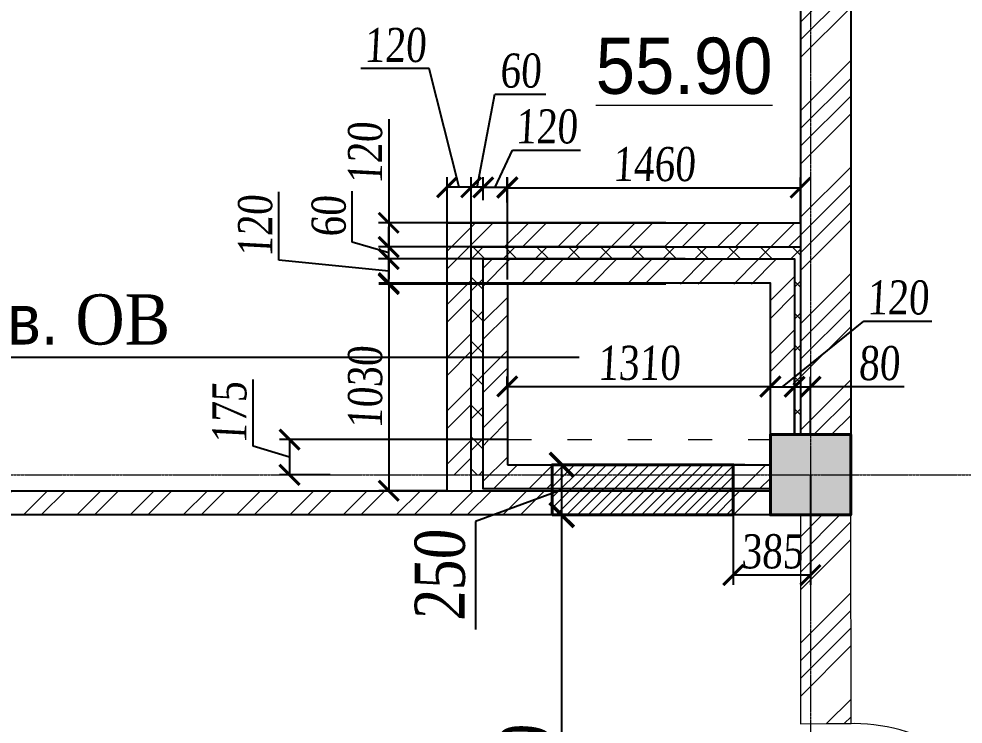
# Model space of a CAD drawing. Header units: inches. Extents: x -407541 to 6688123, y -998590 to 1205599.
# Drawn here: x 169461 to 174163, y 229695 to 233208 of the extents above; entities that cross this region are included whole.
import ezdxf

# ---------------------------------------------------------------- set-up
doc = ezdxf.new("R2010")
doc.units = ezdxf.units.IN
doc.header["$MEASUREMENT"] = 0
doc.linetypes.add('ACAD_ISO03W100', pattern=[30, 12, -18])
doc.linetypes.add('ACAD_ISO04W100', pattern=[30, 24, -3, 0, -3])
for name, color, linetype, lineweight in [('двери', 123, 'Continuous', 13), ('Дым', 1, 'Continuous', 40), ('МОНОЛИТ', 5, 'Continuous', 40), ('Оси', 254, 'ACAD_ISO04W100', 5), ('ОТВ ОВ', 4, 'Continuous', 13), ('Отверстия', 7, 'Continuous', 40), ('ПЕРЕГОРОДКА', 7, 'Continuous', 25), ('площади', 40, 'Continuous', 9), ('размер внутр', 142, 'Continuous', 5), ('размеры шахт', 20, 'Continuous', 15), ('текст_OB', 40, 'Continuous', 25), ('УТЕПЛИТЕЛЬ', 92, 'Continuous', 9), ('Штриховка', 7, 'Continuous', 9), ('ШТРИХОВКА КИРПИЧ', 30, 'Continuous', 9)]:
    doc.layers.add(name, color=color, linetype=linetype, lineweight=lineweight)
doc.styles.add('style1', font='arial.ttf', dxfattribs={"width": 0.9, "height": 500})
doc.styles.add('STYLE2', font='times.ttf', dxfattribs={"width": 0.8, "oblique": 3})
doc.dimstyles.new('vnytren', dxfattribs={"dimtxt": 250, "dimasz": 120, "dimexe": 50, "dimexo": 0, "dimgap": 50, "dimtad": 1, "dimdec": 0, "dimzin": 0, "dimdsep": 46, "dimtxsty": 'STYLE2', "dimblk": 'ARCHTICK', "dimcen": 0, "dimadec": 0, "dimazin": 0, "dimtfac": 1, "dimtdec": 0, "dimtmove": 1, "dimatfit": 2, "dimldrblk": 'DOT', "dimfxl": 1, "dimtolj": 1, "dimtzin": 0, "dimarcsym": 0})
doc.dimstyles.new('waxti', dxfattribs={"dimtxt": 170, "dimasz": 100, "dimexe": 50, "dimexo": 0, "dimgap": 30, "dimtad": 1, "dimdec": 0, "dimzin": 0, "dimdsep": 46, "dimtxsty": 'STYLE2', "dimblk": 'ARCHTICK', "dimcen": 0, "dimadec": 0, "dimazin": 0, "dimtfac": 1, "dimtdec": 0, "dimtmove": 1, "dimatfit": 2, "dimldrblk": 'DOT', "dimfxl": 1, "dimtolj": 1, "dimtzin": 0, "dimarcsym": 0})

# ---------------------------------------------------------------- blocks, each defined once
blk = doc.blocks.new('DOOR910')
at = {"layer": 'двери'}
for p, q in [((6780603.9, 859519.6), (6780503.9, 859519.6)), ((6780603.9, 858509.6), (6780503.9, 858509.6))]:
    blk.add_line(p, q, dxfattribs=at)
blk.add_lwpolyline([(6781108.9, 859384.3), (6781065.6, 859409.3), (6780560.6, 858534.6), (6780603.9, 858509.6)], close=True, dxfattribs=at)
blk.add_arc((6780628.9, 858602.9), 917, 58.4378, 91.5622, dxfattribs=at)
blk = doc.blocks.new('_ARCHTICK')
at = {"color": 0, "linetype": 'ByBlock', "const_width": 0.15}
blk.add_lwpolyline([(-0.5, -0.5), (0.5, 0.5)], dxfattribs=at)
blk = doc.blocks.new('*D1397')
at = {"layer": 'размеры шахт', "color": 0, "lineweight": -2, "ltscale": 0.1, "transparency": 16777216}
for p, q in [((171893.4, 231909.6), (171893.4, 232417.4)), ((173353.3, 232192.3), (173353.3, 232417.4)), ((171893.4, 232367.4), (173353.3, 232367.4))]:
    blk.add_line(p, q, dxfattribs=at)
at = {"layer": 'размеры шахт', "color": 0, "lineweight": -2, "ltscale": 0.1, "transparency": 16777216, "xscale": 100, "yscale": 100, "zscale": 100, "rotation": 180}
blk.add_blockref('_ARCHTICK', (171893.4, 232367.4), dxfattribs=at)
at = {"layer": 'размеры шахт', "color": 0, "lineweight": -2, "ltscale": 0.1, "transparency": 16777216, "xscale": 100, "yscale": 100, "zscale": 100}
blk.add_blockref('_ARCHTICK', (173353.3, 232367.4), dxfattribs=at)
at = {"layer": 'размеры шахт', "color": 0, "ltscale": 0.1, "transparency": 16777216, "insert": (172623.3, 232483.8), "char_height": 170, "attachment_point": 5, "style": 'STYLE2'}
blk.add_mtext('\\A1;1460', dxfattribs=at)
blk = doc.blocks.new('_Dot')
at = {"color": 0, "linetype": 'ByBlock', "lineweight": -2}
blk.add_line((-0.5, 0), (-1, 0), dxfattribs=at)
at = {"color": 0, "linetype": 'ByBlock', "const_width": 0.5}
blk.add_lwpolyline([(-0.25, 0, 1), (0.25, 0, 1)], format="xyb", close=True, dxfattribs=at)
blk = doc.blocks.new('*D1398')
at = {"layer": 'размеры шахт', "color": 0, "lineweight": -2, "ltscale": 0.1, "transparency": 16777216}
for p, q in [((171833.3, 232369.2), (171918.3, 232555)), ((171918.3, 232555), (172257.7, 232555)), ((171773.3, 232304.5), (171773.3, 232419.2)), ((171893.3, 232292.9), (171893.3, 232419.2)), ((171773.3, 232369.2), (171893.3, 232369.2))]:
    blk.add_line(p, q, dxfattribs=at)
at = {"layer": 'размеры шахт', "color": 0, "lineweight": -2, "ltscale": 0.1, "transparency": 16777216, "xscale": 100, "yscale": 100, "zscale": 100, "rotation": 180}
blk.add_blockref('_ARCHTICK', (171773.3, 232369.2), dxfattribs=at)
at = {"layer": 'размеры шахт', "color": 0, "lineweight": -2, "ltscale": 0.1, "transparency": 16777216, "xscale": 100, "yscale": 100, "zscale": 100}
blk.add_blockref('_ARCHTICK', (171893.3, 232369.2), dxfattribs=at)
at = {"layer": 'размеры шахт', "color": 0, "ltscale": 0.1, "transparency": 16777216, "insert": (172088, 232671.5), "char_height": 170, "attachment_point": 5, "style": 'STYLE2'}
blk.add_mtext('\\A1;120', dxfattribs=at)
blk = doc.blocks.new('*D1399')
at = {"layer": 'размеры шахт', "color": 0, "lineweight": -2, "ltscale": 0.1, "transparency": 16777216}
for p, q in [((171893.3, 231377.2), (171893.3, 231427.2)), ((173203.4, 231246.9), (173203.4, 231427.2)), ((171893.3, 231377.2), (173203.4, 231377.2))]:
    blk.add_line(p, q, dxfattribs=at)
at = {"layer": 'размеры шахт', "color": 0, "lineweight": -2, "ltscale": 0.1, "transparency": 16777216, "xscale": 100, "yscale": 100, "zscale": 100, "rotation": 180}
blk.add_blockref('_ARCHTICK', (171893.3, 231377.2), dxfattribs=at)
at = {"layer": 'размеры шахт', "color": 0, "lineweight": -2, "ltscale": 0.1, "transparency": 16777216, "xscale": 100, "yscale": 100, "zscale": 100}
blk.add_blockref('_ARCHTICK', (173203.4, 231377.2), dxfattribs=at)
at = {"layer": 'размеры шахт', "color": 0, "ltscale": 0.1, "transparency": 16777216, "insert": (172548.3, 231493.7), "char_height": 170, "attachment_point": 5, "style": 'STYLE2'}
blk.add_mtext('\\A1;1310', dxfattribs=at)
blk = doc.blocks.new('*D1400')
at = {"layer": 'размеры шахт', "color": 0, "lineweight": -2, "ltscale": 0.1, "transparency": 16777216}
for p, q in [((173263.4, 231375.9), (173668.3, 231702.9)), ((173668.3, 231702.9), (174007.7, 231702.9)), ((173203.4, 231246.9), (173203.4, 231425.9)), ((173323.4, 231235.6), (173323.4, 231425.9)), ((173203.4, 231375.9), (173323.4, 231375.9))]:
    blk.add_line(p, q, dxfattribs=at)
at = {"layer": 'размеры шахт', "color": 0, "lineweight": -2, "ltscale": 0.1, "transparency": 16777216, "xscale": 100, "yscale": 100, "zscale": 100, "rotation": 180}
blk.add_blockref('_ARCHTICK', (173203.4, 231375.9), dxfattribs=at)
at = {"layer": 'размеры шахт', "color": 0, "lineweight": -2, "ltscale": 0.1, "transparency": 16777216, "xscale": 100, "yscale": 100, "zscale": 100}
blk.add_blockref('_ARCHTICK', (173323.4, 231375.9), dxfattribs=at)
at = {"layer": 'размеры шахт', "color": 0, "ltscale": 0.1, "transparency": 16777216, "insert": (173838, 231819.4), "char_height": 170, "attachment_point": 5, "style": 'STYLE2'}
blk.add_mtext('\\A1;120', dxfattribs=at)
blk = doc.blocks.new('*D1401')
at = {"layer": 'размеры шахт', "color": 0, "lineweight": -2, "ltscale": 0.1, "transparency": 16777216}
for p, q in [((170755, 232006.7), (170755, 232346.1)), ((171302.6, 231952.3), (170755, 232006.7)), ((172779.1, 232012.3), (171252.6, 232012.3)), ((171302.6, 231892.3), (171302.6, 232012.3)), ((172803.4, 231892.3), (171252.6, 231892.3))]:
    blk.add_line(p, q, dxfattribs=at)
at = {"layer": 'размеры шахт', "color": 0, "lineweight": -2, "ltscale": 0.1, "transparency": 16777216, "xscale": 100, "yscale": 100, "zscale": 100}
for p, rotation in [((171302.6, 232012.3), 90), ((171302.6, 231892.3), 270)]:
    blk.add_blockref('_ARCHTICK', p, dxfattribs=dict(at, rotation=rotation))
at = {"layer": 'размеры шахт', "color": 0, "ltscale": 0.1, "transparency": 16777216, "insert": (170638.5, 232176.4), "char_height": 170, "attachment_point": 5, "rotation": 90, "style": 'STYLE2'}
blk.add_mtext('\\A1;120', dxfattribs=at)
blk = doc.blocks.new('*D1402')
at = {"layer": 'размеры шахт', "color": 0, "lineweight": -2, "ltscale": 0.1, "transparency": 16777216}
for p, q in [((171302.5, 232708.8), (171302.5, 232192.3)), ((172683.3, 232192.3), (171252.5, 232192.3)), ((171302.5, 232192.3), (171302.5, 232072.3)), ((172683.3, 232072.3), (171252.5, 232072.3))]:
    blk.add_line(p, q, dxfattribs=at)
at = {"layer": 'размеры шахт', "color": 0, "lineweight": -2, "ltscale": 0.1, "transparency": 16777216, "xscale": 100, "yscale": 100, "zscale": 100}
for p, rotation in [((171302.5, 232192.3), 90), ((171302.5, 232072.3), 270)]:
    blk.add_blockref('_ARCHTICK', p, dxfattribs=dict(at, rotation=rotation))
at = {"layer": 'размеры шахт', "color": 0, "ltscale": 0.1, "transparency": 16777216, "insert": (171186.1, 232539.1), "char_height": 170, "attachment_point": 5, "rotation": 90, "style": 'STYLE2'}
blk.add_mtext('\\A1;120', dxfattribs=at)
blk = doc.blocks.new('*D1403')
at = {"layer": 'размеры шахт', "color": 0, "lineweight": -2, "ltscale": 0.1, "transparency": 16777216}
for p, q in [((172683.4, 231887.2), (171252.6, 231887.2)), ((171302.6, 231887.2), (171302.6, 230857.2)), ((171593.4, 230857.2), (171252.6, 230857.2))]:
    blk.add_line(p, q, dxfattribs=at)
at = {"layer": 'размеры шахт', "color": 0, "lineweight": -2, "ltscale": 0.1, "transparency": 16777216, "xscale": 100, "yscale": 100, "zscale": 100}
for p, rotation in [((171302.6, 231887.2), 90), ((171302.6, 230857.2), 270)]:
    blk.add_blockref('_ARCHTICK', p, dxfattribs=dict(at, rotation=rotation))
at = {"layer": 'размеры шахт', "color": 0, "ltscale": 0.1, "transparency": 16777216, "insert": (171186.1, 231372.2), "char_height": 170, "attachment_point": 5, "rotation": 90, "style": 'STYLE2'}
blk.add_mtext('\\A1;1030', dxfattribs=at)
blk = doc.blocks.new('*D1409')
at = {"layer": 'размеры шахт', "color": 0, "lineweight": -2, "ltscale": 0.1, "transparency": 16777216}
for p, q in [((170626.9, 231079.3), (170626.9, 231412.6)), ((171893.4, 231112.3), (170758.6, 231112.3)), ((170808.6, 231112.3), (170808.6, 230937.2)), ((170808.6, 231024.7), (170626.9, 231079.3)), ((171011, 230937.2), (170758.6, 230937.2))]:
    blk.add_line(p, q, dxfattribs=at)
at = {"layer": 'размеры шахт', "color": 0, "lineweight": -2, "ltscale": 0.1, "transparency": 16777216, "xscale": 100, "yscale": 100, "zscale": 100}
for p, rotation in [((170808.6, 231112.3), 90), ((170808.6, 230937.2), 270)]:
    blk.add_blockref('_ARCHTICK', p, dxfattribs=dict(at, rotation=rotation))
at = {"layer": 'размеры шахт', "color": 0, "ltscale": 0.1, "transparency": 16777216, "insert": (170510.2, 231245.9), "char_height": 170, "attachment_point": 5, "rotation": 90, "style": 'STYLE2'}
blk.add_mtext('\\A1;175', dxfattribs=at)
blk = doc.blocks.new('*D1410')
at = {"layer": 'размеры шахт', "color": 0, "lineweight": -2, "ltscale": 0.1, "transparency": 16777216}
for p, q in [((173323.5, 231137.2), (173323.5, 231425.9)), ((173403.2, 231137.2), (173403.2, 231425.9)), ((173323.5, 231375.9), (173403.2, 231375.9)), ((173869.9, 231375.9), (173403.2, 231375.9))]:
    blk.add_line(p, q, dxfattribs=at)
at = {"layer": 'размеры шахт', "color": 0, "lineweight": -2, "ltscale": 0.1, "transparency": 16777216, "xscale": 100, "yscale": 100, "zscale": 100, "rotation": 180}
blk.add_blockref('_ARCHTICK', (173323.5, 231375.9), dxfattribs=at)
at = {"layer": 'размеры шахт', "color": 0, "lineweight": -2, "ltscale": 0.1, "transparency": 16777216, "xscale": 100, "yscale": 100, "zscale": 100}
blk.add_blockref('_ARCHTICK', (173403.2, 231375.9), dxfattribs=at)
at = {"layer": 'размеры шахт', "color": 0, "ltscale": 0.1, "transparency": 16777216, "insert": (173744.6, 231492.4), "char_height": 170, "attachment_point": 5, "style": 'STYLE2'}
blk.add_mtext('\\A1;80', dxfattribs=at)
blk = doc.blocks.new('*D1544')
at = {"layer": 'размер внутр', "color": 0, "lineweight": -2, "transparency": 16777216}
for p, q in [((173203.4, 230737.2), (172114.1, 230737.2)), ((172164.1, 228037.2), (172164.1, 230737.2)), ((172553.7, 228037.2), (172114.1, 228037.2))]:
    blk.add_line(p, q, dxfattribs=at)
at = {"layer": 'размер внутр', "color": 0, "lineweight": -2, "transparency": 16777216, "xscale": 120, "yscale": 120, "zscale": 120}
for p, rotation in [((172164.1, 230737.2), 90), ((172164.1, 228037.2), 270)]:
    blk.add_blockref('_ARCHTICK', p, dxfattribs=dict(at, rotation=rotation))
at = {"layer": 'размер внутр', "color": 0, "transparency": 16777216, "insert": (171986.6, 229387.2), "char_height": 250, "attachment_point": 5, "rotation": 90, "style": 'STYLE2'}
blk.add_mtext('\\A1;2700', dxfattribs=at)
blk = doc.blocks.new('*D3651')
at = {"layer": 'размер внутр', "color": 0, "lineweight": -2, "transparency": 16777216}
for p, q in [((173076.6, 230987.2), (172114.1, 230987.2)), ((172164.1, 230737.2), (172164.1, 230987.2)), ((172164.1, 230862.2), (171735.6, 230704.9)), ((171735.6, 230704.9), (171735.6, 230165.7)), ((173203.4, 230737.2), (172114.1, 230737.2))]:
    blk.add_line(p, q, dxfattribs=at)
at = {"layer": 'размер внутр', "color": 0, "lineweight": -2, "transparency": 16777216, "xscale": 120, "yscale": 120, "zscale": 120}
for p, rotation in [((172164.1, 230987.2), 90), ((172164.1, 230737.2), 270)]:
    blk.add_blockref('_ARCHTICK', p, dxfattribs=dict(at, rotation=rotation))
at = {"layer": 'размер внутр', "color": 0, "transparency": 16777216, "insert": (171558.5, 230435.3), "char_height": 250, "attachment_point": 5, "rotation": 90, "style": 'STYLE2'}
blk.add_mtext('\\A1;250', dxfattribs=at)
blk = doc.blocks.new('*D3159')
at = {"layer": 'размеры шахт', "color": 0, "lineweight": -2, "ltscale": 0.1, "transparency": 16777216}
for p, q in [((173018.7, 230987.2), (173018.7, 230388.1)), ((173403.2, 230937.2), (173403.2, 230388.1)), ((173018.7, 230438.1), (173403.2, 230438.1))]:
    blk.add_line(p, q, dxfattribs=at)
at = {"layer": 'размеры шахт', "color": 0, "lineweight": -2, "ltscale": 0.1, "transparency": 16777216, "xscale": 100, "yscale": 100, "zscale": 100, "rotation": 180}
blk.add_blockref('_ARCHTICK', (173018.7, 230438.1), dxfattribs=at)
at = {"layer": 'размеры шахт', "color": 0, "lineweight": -2, "ltscale": 0.1, "transparency": 16777216, "xscale": 100, "yscale": 100, "zscale": 100}
blk.add_blockref('_ARCHTICK', (173403.2, 230438.1), dxfattribs=at)
at = {"layer": 'размеры шахт', "color": 0, "ltscale": 0.1, "transparency": 16777216, "insert": (173210.9, 230554.6), "char_height": 170, "attachment_point": 5, "style": 'STYLE2'}
blk.add_mtext('\\A1;385', dxfattribs=at)
blk = doc.blocks.new('*D3336')
at = {"layer": 'размеры шахт', "color": 0, "lineweight": -2, "ltscale": 0.1, "transparency": 16777216}
for p, q in [((171743.3, 232369.2), (171831.4, 232833.1)), ((171831.4, 232833.1), (172085.4, 232833.1)), ((171713.4, 232072.3), (171713.4, 232419.2)), ((171773.3, 232304.5), (171773.3, 232419.2)), ((171713.4, 232369.2), (171613.4, 232369.2)), ((171773.3, 232369.2), (171713.4, 232369.2)), ((171773.3, 232369.2), (171713.4, 232369.2)), ((171773.3, 232369.2), (171873.3, 232369.2))]:
    blk.add_line(p, q, dxfattribs=at)
at = {"layer": 'размеры шахт', "color": 0, "lineweight": -2, "ltscale": 0.1, "transparency": 16777216, "xscale": 100, "yscale": 100, "zscale": 100}
blk.add_blockref('_ARCHTICK', (171713.4, 232369.2), dxfattribs=at)
at = {"layer": 'размеры шахт', "color": 0, "lineweight": -2, "ltscale": 0.1, "transparency": 16777216, "xscale": 100, "yscale": 100, "zscale": 100, "rotation": 180}
blk.add_blockref('_ARCHTICK', (171773.3, 232369.2), dxfattribs=at)
at = {"layer": 'размеры шахт', "color": 0, "ltscale": 0.1, "transparency": 16777216, "insert": (171958.4, 232949.6), "char_height": 170, "attachment_point": 5, "style": 'STYLE2'}
blk.add_mtext('\\A1;60', dxfattribs=at)
blk = doc.blocks.new('*D3337')
at = {"layer": 'размеры шахт', "color": 0, "lineweight": -2, "ltscale": 0.1, "transparency": 16777216}
for p, q in [((171503.8, 232960.6), (171164.4, 232960.6)), ((171653.4, 232369.2), (171503.8, 232960.6)), ((171593.4, 232072.3), (171593.4, 232419.2)), ((171713.4, 232072.3), (171713.4, 232419.2)), ((171713.4, 232369.2), (171593.4, 232369.2))]:
    blk.add_line(p, q, dxfattribs=at)
at = {"layer": 'размеры шахт', "color": 0, "lineweight": -2, "ltscale": 0.1, "transparency": 16777216, "xscale": 100, "yscale": 100, "zscale": 100, "rotation": 180}
blk.add_blockref('_ARCHTICK', (171593.4, 232369.2), dxfattribs=at)
at = {"layer": 'размеры шахт', "color": 0, "lineweight": -2, "ltscale": 0.1, "transparency": 16777216, "xscale": 100, "yscale": 100, "zscale": 100}
blk.add_blockref('_ARCHTICK', (171713.4, 232369.2), dxfattribs=at)
at = {"layer": 'размеры шахт', "color": 0, "ltscale": 0.1, "transparency": 16777216, "insert": (171334.1, 233077.1), "char_height": 170, "attachment_point": 5, "style": 'STYLE2'}
blk.add_mtext('\\A1;120', dxfattribs=at)
blk = doc.blocks.new('*D3338')
at = {"layer": 'размеры шахт', "color": 0, "lineweight": -2, "ltscale": 0.1, "transparency": 16777216}
for p, q in [((171121.1, 232096.7), (171121.1, 232350.8)), ((171302.5, 232072.3), (171302.5, 232172.3)), ((171302.5, 232042.3), (171121.1, 232096.7)), ((171713.4, 232072.3), (171252.5, 232072.3)), ((171302.5, 232012.3), (171302.5, 232072.3)), ((171302.5, 232012.3), (171302.5, 232072.3)), ((171713.4, 232012.3), (171252.5, 232012.3)), ((171302.5, 232012.3), (171302.5, 231912.3))]:
    blk.add_line(p, q, dxfattribs=at)
at = {"layer": 'размеры шахт', "color": 0, "lineweight": -2, "ltscale": 0.1, "transparency": 16777216, "xscale": 100, "yscale": 100, "zscale": 100}
for p, rotation in [((171302.5, 232072.3), 270), ((171302.5, 232012.3), 90)]:
    blk.add_blockref('_ARCHTICK', p, dxfattribs=dict(at, rotation=rotation))
at = {"layer": 'размеры шахт', "color": 0, "ltscale": 0.1, "transparency": 16777216, "insert": (171004.6, 232223.8), "char_height": 170, "attachment_point": 5, "rotation": 90, "style": 'STYLE2'}
blk.add_mtext('\\A1;60', dxfattribs=at)

msp = doc.modelspace()

# ---------------------------------------------------------------- hatches: boundary and pattern name
at = {"layer": 'УТЕПЛИТЕЛЬ'}
h = msp.add_hatch(dxfattribs=at)
h.set_pattern_fill('ANSI37', color=256, scale=900, style=0)
h.paths.add_polyline_path([(171713.4, 232072.3), (171713.4, 231522.1), (171773.4, 231522.1), (171773.4, 232012.3), (173323.4, 232012.3), (173323.5, 231137.2), (173353.4, 231137.2), (173353.3, 232072.3)])
h.paths.add_polyline_path([(171773.4, 231522.1), (171713.4, 231522.1), (171713.4, 230937.2), (171773.4, 230937.2)])
at = {"layer": 'Штриховка'}
h = msp.add_hatch(dxfattribs=at)
h.set_pattern_fill('ANSI35', color=256, scale=25, style=0)
h.set_pattern_definition([(45, (-6764080.43, -624333.35), (-112.2532015, 112.2532015), []), (45, (-6763968.18, -624333.35), (-112.2532015, 112.2532015), [198.4375, -39.6875, 0, -39.6875])])
h.paths.add_polyline_path([(17203.4, 266637), (17603.4, 266637), (17603.4, 266237), (17203.4, 266237)])
h.paths.add_polyline_path([(20203.4, 266637), (20603.4, 266637), (20603.4, 266237), (20203.4, 266237)])
h.paths.add_polyline_path([(24073.4, 266637), (24473.4, 266637), (24473.4, 266237), (24073.4, 266237)])
h.paths.add_polyline_path([(17203.4, 261137), (17603.4, 261137), (17603.4, 260737), (17203.4, 260737)])
h.paths.add_polyline_path([(17203.4, 252637), (17603.4, 252637), (17603.4, 252237), (17203.4, 252237)])
h.paths.add_polyline_path([(17203.4, 249137), (17603.4, 249137), (17603.4, 248737), (17203.4, 248737)])
h.paths.add_polyline_path([(17203.4, 243137), (17603.4, 243137), (17603.4, 242737), (17203.4, 242737)])
h.paths.add_polyline_path([(17203.4, 237137), (17603.4, 237137), (17603.4, 236737), (17203.4, 236737)])
h.paths.add_polyline_path([(20203.4, 231137), (20603.4, 231137), (20603.4, 230737), (20203.4, 230737)])
h.paths.add_polyline_path([(20203.4, 237137), (20603.4, 237137), (20603.4, 236737), (20203.4, 236737)])
h.paths.add_polyline_path([(20203.4, 243137), (20603.4, 243137), (20603.4, 242737), (20203.4, 242737)])
h.paths.add_polyline_path([(20203.4, 249137), (20603.4, 249137), (20603.4, 248737), (20203.4, 248737)])
h.paths.add_polyline_path([(20203.4, 228037), (20603.4, 228037), (20603.4, 227637), (20203.4, 227637)])
h.paths.add_polyline_path([(20203.4, 219337), (20603.4, 219337), (20603.4, 218937), (20203.4, 218937)])
h.paths.add_polyline_path([(24703.4, 258237), (25103.4, 258237), (25103.4, 257837), (24703.4, 257837)])
h.paths.add_polyline_path([(30703.4, 263637), (31103.4, 263637), (31103.4, 263237), (30703.4, 263237)])
h.paths.add_polyline_path([(30703.4, 258237), (31103.4, 258237), (31103.4, 257837), (30703.4, 257837)])
h.paths.add_polyline_path([(36703.4, 263637), (37103.4, 263637), (37103.4, 263237), (36703.4, 263237)])
h.paths.add_polyline_path([(36703.4, 258237), (37103.4, 258237), (37103.4, 257837), (36703.4, 257837)])
h.paths.add_polyline_path([(42703.4, 263637), (43103.4, 263637), (43103.4, 263237), (42703.4, 263237)])
h.paths.add_polyline_path([(42703.4, 258237), (43103.4, 258237), (43103.4, 257837), (42703.4, 257837)])
h.paths.add_polyline_path([(48703.4, 258237), (49103.4, 258237), (49103.4, 257837), (48703.4, 257837)])
h.paths.add_polyline_path([(54703.4, 263637), (55103.4, 263637), (55103.4, 263237), (54703.4, 263237)])
h.paths.add_polyline_path([(54703.4, 258237), (55103.4, 258237), (55103.4, 257837), (54703.4, 257837)])
h.paths.add_polyline_path([(60703.4, 263637), (61103.4, 263637), (61103.4, 263237), (60703.4, 263237)])
h.paths.add_polyline_path([(60703.4, 258237), (61103.4, 258237), (61103.4, 257837), (60703.4, 257837)])
h.paths.add_polyline_path([(66703.4, 263637), (67103.4, 263637), (67103.4, 263237), (66703.4, 263237)])
h.paths.add_polyline_path([(66703.4, 258237), (67103.4, 258237), (67103.4, 257837), (66703.4, 257837)])
h.paths.add_polyline_path([(72703.4, 258237), (73103.4, 258237), (73103.4, 257837), (72703.4, 257837)])
h.paths.add_polyline_path([(78703.4, 263637), (79103.4, 263637), (79103.4, 263237), (78703.4, 263237)])
h.paths.add_polyline_path([(78703.4, 258237), (79103.4, 258237), (79103.4, 257837), (78703.4, 257837)])
h.paths.add_polyline_path([(84703.4, 263637), (85103.4, 263637), (85103.4, 263237), (84703.4, 263237)])
h.paths.add_polyline_path([(84703.4, 258237), (85103.4, 258237), (85103.4, 257837), (84703.4, 257837)])
h.paths.add_polyline_path([(90703.4, 258237), (91103.4, 258237), (91103.4, 257837), (90703.4, 257837)])
h.paths.add_polyline_path([(30703.4, 272037), (31103.4, 272037), (31103.4, 271637), (30703.4, 271637)])
h.paths.add_polyline_path([(36703.4, 272037), (37103.4, 272037), (37103.4, 271637), (36703.4, 271637)])
h.paths.add_polyline_path([(42703.4, 272037), (43103.4, 272037), (43103.4, 271637), (42703.4, 271637)])
h.paths.add_polyline_path([(54703.4, 272037), (55103.4, 272037), (55103.4, 271637), (54703.4, 271637)])
h.paths.add_polyline_path([(60703.4, 272037), (61103.4, 272037), (61103.4, 271637), (60703.4, 271637)])
h.paths.add_polyline_path([(66703.4, 272037), (67103.4, 272037), (67103.4, 271637), (66703.4, 271637)])
h.paths.add_polyline_path([(78703.4, 272037), (79103.4, 272037), (79103.4, 271637), (78703.4, 271637)])
h.paths.add_polyline_path([(84703.4, 272037), (85103.4, 272037), (85103.4, 271637), (84703.4, 271637)])
h.paths.add_polyline_path([(91333.4, 266637), (91733.4, 266637), (91733.4, 266237), (91333.4, 266237)])
h.paths.add_polyline_path([(95203.4, 266637), (95603.4, 266637), (95603.4, 266237), (95203.4, 266237)])
h.paths.add_polyline_path([(91333.4, 261137), (91733.4, 261137), (91733.4, 260737), (91333.4, 260737)])
h.paths.add_polyline_path([(95203.4, 261137), (95603.4, 261137), (95603.4, 260737), (95203.4, 260737)])
h.paths.add_polyline_path([(17203.4, 219337), (17603.4, 219337), (17603.4, 218937), (17203.4, 218937)])
h.paths.add_polyline_path([(12103.4, 219337), (12503.4, 219337), (12503.4, 218937), (12103.4, 218937)])
h.paths.add_polyline_path([(8503.4, 222937), (8903.4, 222937), (8903.4, 222537), (8503.4, 222537)])
h.paths.add_polyline_path([(8503.4, 228037), (8903.4, 228037), (8903.4, 227637), (8503.4, 227637)])
h.paths.add_polyline_path([(10603.4, 237137), (11003.4, 237137), (11003.4, 236737), (10603.4, 236737)])
h.paths.add_polyline_path([(10603.4, 243137), (11003.4, 243137), (11003.4, 242737), (10603.4, 242737)])
h.paths.add_polyline_path([(10603.4, 249137), (11003.4, 249137), (11003.4, 248737), (10603.4, 248737)])
h.paths.add_polyline_path([(26803.4, 237137), (27203.4, 237137), (27203.4, 236737), (26803.4, 236737)])
h.paths.add_polyline_path([(26803.4, 243137), (27203.4, 243137), (27203.4, 242737), (26803.4, 242737)])
h.paths.add_polyline_path([(26803.4, 249137), (27203.4, 249137), (27203.4, 248737), (26803.4, 248737)])
h.paths.add_polyline_path([(25303.4, 219337), (25703.4, 219337), (25703.4, 218937), (25303.4, 218937)])
h.paths.add_polyline_path([(28903.4, 222937), (29303.4, 222937), (29303.4, 222537), (28903.4, 222537)])
h.paths.add_polyline_path([(28903.4, 228037), (29303.4, 228037), (29303.4, 227637), (28903.4, 227637)])
h.paths.add_polyline_path([(26803.4, 231137), (27203.4, 231137), (27203.4, 230737), (26803.4, 230737)])
h.paths.add_polyline_path([(26803.4, 228037), (27203.4, 228037), (27203.4, 227637), (26803.4, 227637)])
h.paths.add_polyline_path([(95203.4, 243137), (95603.4, 243137), (95603.4, 242737), (95203.4, 242737)])
h.paths.add_polyline_path([(95203.4, 237137), (95603.4, 237137), (95603.4, 236737), (95203.4, 236737)])
h.paths.add_polyline_path([(98203.4, 231137), (98603.4, 231137), (98603.4, 230737), (98203.4, 230737)])
h.paths.add_polyline_path([(98203.4, 237137), (98603.4, 237137), (98603.4, 236737), (98203.4, 236737)])
h.paths.add_polyline_path([(98203.4, 243137), (98603.4, 243137), (98603.4, 242737), (98203.4, 242737)])
h.paths.add_polyline_path([(98203.4, 249137), (98603.4, 249137), (98603.4, 248737), (98203.4, 248737)])
h.paths.add_polyline_path([(98203.4, 222937), (98603.4, 222937), (98603.4, 222537), (98203.4, 222537)])
h.paths.add_polyline_path([(98203.4, 219337), (98603.4, 219337), (98603.4, 218937), (98203.4, 218937)])
h.paths.add_polyline_path([(95203.4, 222937), (95603.4, 222937), (95603.4, 222537), (95203.4, 222537)])
h.paths.add_polyline_path([(95203.4, 219337), (95603.4, 219337), (95603.4, 218937), (95203.4, 218937)])
h.paths.add_polyline_path([(90103.4, 219337), (90503.4, 219337), (90503.4, 218937), (90103.4, 218937)])
h.paths.add_polyline_path([(86503.4, 222937), (86903.4, 222937), (86903.4, 222537), (86503.4, 222537)])
h.paths.add_polyline_path([(86503.4, 228037), (86903.4, 228037), (86903.4, 227637), (86503.4, 227637)])
h.paths.add_polyline_path([(88603.4, 237137), (89003.4, 237137), (89003.4, 236737), (88603.4, 236737)])
h.paths.add_polyline_path([(88603.4, 243137), (89003.4, 243137), (89003.4, 242737), (88603.4, 242737)])
h.paths.add_polyline_path([(104803.4, 237137), (105203.4, 237137), (105203.4, 236737), (104803.4, 236737)])
h.paths.add_polyline_path([(104803.4, 243137), (105203.4, 243137), (105203.4, 242737), (104803.4, 242737)])
h.paths.add_polyline_path([(104803.4, 249137), (105203.4, 249137), (105203.4, 248737), (104803.4, 248737)])
h.paths.add_polyline_path([(103303.4, 219337), (103703.4, 219337), (103703.4, 218937), (103303.4, 218937)])
h.paths.add_polyline_path([(106903.4, 222937), (107303.4, 222937), (107303.4, 222537), (106903.4, 222537)])
h.paths.add_polyline_path([(104803.4, 231137), (105203.4, 231137), (105203.4, 230737), (104803.4, 230737)])
h.paths.add_polyline_path([(176603.4, 266637), (176203.4, 266637), (176203.4, 266237), (176603.4, 266237)])
h.paths.add_polyline_path([(173603.4, 266637), (173203.4, 266637), (173203.4, 266237), (173603.4, 266237)])
h.paths.add_polyline_path([(169733.4, 266637), (169333.4, 266637), (169333.4, 266237), (169733.4, 266237)])
h.paths.add_polyline_path([(176603.4, 261137), (176203.4, 261137), (176203.4, 260737), (176603.4, 260737)])
h.paths.add_polyline_path([(176603.4, 252637), (176203.4, 252637), (176203.4, 252237), (176603.4, 252237)])
h.paths.add_polyline_path([(176603.4, 249137), (176203.4, 249137), (176203.4, 248737), (176603.4, 248737)])
h.paths.add_polyline_path([(176603.4, 243137), (176203.4, 243137), (176203.4, 242737), (176603.4, 242737)])
h.paths.add_polyline_path([(176603.4, 237137), (176203.4, 237137), (176203.4, 236737), (176603.4, 236737)])
h.paths.add_polyline_path([(173603.4, 231137), (173203.4, 231137), (173203.4, 230737), (173603.4, 230737)])
h.paths.add_polyline_path([(173603.4, 237137), (173203.4, 237137), (173203.4, 236737), (173603.4, 236737)])
h.paths.add_polyline_path([(173603.4, 243137), (173203.4, 243137), (173203.4, 242737), (173603.4, 242737)])
h.paths.add_polyline_path([(173603.4, 249137), (173203.4, 249137), (173203.4, 248737), (173603.4, 248737)])
h.paths.add_polyline_path([(173603.4, 228037), (173203.4, 228037), (173203.4, 227637), (173603.4, 227637)])
h.paths.add_polyline_path([(173603.4, 222937), (173203.4, 222937), (173203.4, 222537), (173603.4, 222537)])
h.paths.add_polyline_path([(173603.4, 219337), (173203.4, 219337), (173203.4, 218937), (173603.4, 218937)])
h.paths.add_polyline_path([(169103.4, 258237), (168703.4, 258237), (168703.4, 257837), (169103.4, 257837)])
h.paths.add_polyline_path([(163103.4, 263637), (162703.4, 263637), (162703.4, 263237), (163103.4, 263237)])
h.paths.add_polyline_path([(163103.4, 258237), (162703.4, 258237), (162703.4, 257837), (163103.4, 257837)])
h.paths.add_polyline_path([(157103.4, 263637), (156703.4, 263637), (156703.4, 263237), (157103.4, 263237)])
h.paths.add_polyline_path([(157103.4, 258237), (156703.4, 258237), (156703.4, 257837), (157103.4, 257837)])
h.paths.add_polyline_path([(151103.4, 263637), (150703.4, 263637), (150703.4, 263237), (151103.4, 263237)])
h.paths.add_polyline_path([(151103.4, 258237), (150703.4, 258237), (150703.4, 257837), (151103.4, 257837)])
h.paths.add_polyline_path([(145103.4, 258237), (144703.4, 258237), (144703.4, 257837), (145103.4, 257837)])
h.paths.add_polyline_path([(139103.4, 263637), (138703.4, 263637), (138703.4, 263237), (139103.4, 263237)])
h.paths.add_polyline_path([(139103.4, 258237), (138703.4, 258237), (138703.4, 257837), (139103.4, 257837)])
h.paths.add_polyline_path([(133103.4, 263637), (132703.4, 263637), (132703.4, 263237), (133103.4, 263237)])
h.paths.add_polyline_path([(133103.4, 258237), (132703.4, 258237), (132703.4, 257837), (133103.4, 257837)])
h.paths.add_polyline_path([(127103.4, 263637), (126703.4, 263637), (126703.4, 263237), (127103.4, 263237)])
h.paths.add_polyline_path([(127103.4, 258237), (126703.4, 258237), (126703.4, 257837), (127103.4, 257837)])
h.paths.add_polyline_path([(121103.4, 258237), (120703.4, 258237), (120703.4, 257837), (121103.4, 257837)])
h.paths.add_polyline_path([(115103.4, 263637), (114703.4, 263637), (114703.4, 263237), (115103.4, 263237)])
h.paths.add_polyline_path([(115103.4, 258237), (114703.4, 258237), (114703.4, 257837), (115103.4, 257837)])
h.paths.add_polyline_path([(109103.4, 263637), (108703.4, 263637), (108703.4, 263237), (109103.4, 263237)])
h.paths.add_polyline_path([(109103.4, 258237), (108703.4, 258237), (108703.4, 257837), (109103.4, 257837)])
h.paths.add_polyline_path([(103103.4, 258237), (102703.4, 258237), (102703.4, 257837), (103103.4, 257837)])
h.paths.add_polyline_path([(163103.4, 272037), (162703.4, 272037), (162703.4, 271637), (163103.4, 271637)])
h.paths.add_polyline_path([(157103.4, 272037), (156703.4, 272037), (156703.4, 271637), (157103.4, 271637)])
h.paths.add_polyline_path([(151103.4, 272037), (150703.4, 272037), (150703.4, 271637), (151103.4, 271637)])
h.paths.add_polyline_path([(139103.4, 272037), (138703.4, 272037), (138703.4, 271637), (139103.4, 271637)])
h.paths.add_polyline_path([(133103.4, 272037), (132703.4, 272037), (132703.4, 271637), (133103.4, 271637)])
h.paths.add_polyline_path([(127103.4, 272037), (126703.4, 272037), (126703.4, 271637), (127103.4, 271637)])
h.paths.add_polyline_path([(115103.4, 272037), (114703.4, 272037), (114703.4, 271637), (115103.4, 271637)])
h.paths.add_polyline_path([(109103.4, 272037), (108703.4, 272037), (108703.4, 271637), (109103.4, 271637)])
h.paths.add_polyline_path([(102473.4, 266637), (102073.4, 266637), (102073.4, 266237), (102473.4, 266237)])
h.paths.add_polyline_path([(98603.4, 266637), (98203.4, 266637), (98203.4, 266237), (98603.4, 266237)])
h.paths.add_polyline_path([(176603.4, 222937), (176203.4, 222937), (176203.4, 222537), (176603.4, 222537)])
h.paths.add_polyline_path([(176603.4, 219337), (176203.4, 219337), (176203.4, 218937), (176603.4, 218937)])
h.paths.add_polyline_path([(181703.4, 219337), (181303.4, 219337), (181303.4, 218937), (181703.4, 218937)])
h.paths.add_polyline_path([(185303.4, 222937), (184903.4, 222937), (184903.4, 222537), (185303.4, 222537)])
h.paths.add_polyline_path([(185303.4, 228037), (184903.4, 228037), (184903.4, 227637), (185303.4, 227637)])
h.paths.add_polyline_path([(183203.4, 237137), (182803.4, 237137), (182803.4, 236737), (183203.4, 236737)])
h.paths.add_polyline_path([(183203.4, 243137), (182803.4, 243137), (182803.4, 242737), (183203.4, 242737)])
h.paths.add_polyline_path([(183203.4, 249137), (182803.4, 249137), (182803.4, 248737), (183203.4, 248737)])
h.paths.add_polyline_path([(167003.4, 237137), (166603.4, 237137), (166603.4, 236737), (167003.4, 236737)])
h.paths.add_polyline_path([(167003.4, 243137), (166603.4, 243137), (166603.4, 242737), (167003.4, 242737)])
h.paths.add_polyline_path([(167003.4, 249137), (166603.4, 249137), (166603.4, 248737), (167003.4, 248737)])
h.paths.add_polyline_path([(168503.4, 219337), (168103.4, 219337), (168103.4, 218937), (168503.4, 218937)])
h.paths.add_polyline_path([(164903.4, 222937), (164503.4, 222937), (164503.4, 222537), (164903.4, 222537)])
h.paths.add_polyline_path([(164903.4, 228037), (164503.4, 228037), (164503.4, 227637), (164903.4, 227637)])
h.paths.add_polyline_path([(167003.4, 231137), (166603.4, 231137), (166603.4, 230737), (167003.4, 230737)])
h.paths.add_polyline_path([(167003.4, 228037), (166603.4, 228037), (166603.4, 227637), (167003.4, 227637)])
h.paths.add_polyline_path([(91333.4, 258237), (91733.4, 258237), (91733.4, 257837), (91333.4, 257837)])
h.paths.add_polyline_path([(95203.4, 258237), (95603.4, 258237), (95603.4, 257837), (95203.4, 257837)])
h.paths.add_polyline_path([(180703.4, 261137), (180303.4, 261137), (180303.4, 260737), (180703.4, 260737)])
h.paths.add_polyline_path([(180703.4, 252637), (180303.4, 252637), (180303.4, 252237), (180703.4, 252237)])
h.paths.add_polyline_path([(13103.4, 261137), (13503.4, 261137), (13503.4, 260737), (13103.4, 260737)])
h.paths.add_polyline_path([(13103.4, 252637), (13503.4, 252637), (13503.4, 252237), (13103.4, 252237)])
h.paths.add_polyline_path([(17203.4, 258237), (17603.4, 258237), (17603.4, 257837), (17203.4, 257837)])
h.paths.add_polyline_path([(13103.4, 258237), (13503.4, 258237), (13503.4, 257837), (13103.4, 257837)])
h.paths.add_polyline_path([(176603.4, 258237), (176203.4, 258237), (176203.4, 257837), (176603.4, 257837)])
h.paths.add_polyline_path([(180703.4, 258237), (180303.4, 258237), (180303.4, 257837), (180703.4, 257837)])
h.paths.add_polyline_path([(98203.4, 228037), (98603.4, 228037), (98603.4, 227637), (98203.4, 227637)])
h.paths.add_polyline_path([(104803.4, 228037), (105203.4, 228037), (105203.4, 227637), (104803.4, 227637)])
h.paths.add_polyline_path([(106903.4, 228037), (107303.4, 228037), (107303.4, 227637), (106903.4, 227637)])
h.paths.add_polyline_path([(17603.4, 222922), (17203.4, 222922), (17203.4, 222537), (17603.4, 222537)])
h.paths.add_polyline_path([(20603.4, 222922), (20203.4, 222922), (20203.4, 222537), (20603.4, 222537)])
h = msp.add_hatch(dxfattribs=at)
h.set_pattern_fill('ANSI32', color=256, scale=500, style=0)
h.paths.add_polyline_path([(171713.4, 232072.3), (173353.3, 232072.3), (173353.3, 232192.3), (171593.4, 232192.3), (171593.4, 231522.1), (171713.4, 231522.1)])
h.paths.add_polyline_path([(171713.4, 231522.1), (171593.4, 231522.1), (171593.4, 230937.2), (171713.4, 230937.2)])
h = msp.add_hatch(dxfattribs=at)
h.set_pattern_fill('ANSI32', color=256, scale=500, style=0)
h.paths.add_polyline_path([(171893.4, 231112.3), (171773.4, 231112.3), (171773.4, 230937.2), (172117.1, 230937.2), (172117.1, 230987.2), (171893.4, 230987.2)])
h.paths.add_polyline_path([(172117.1, 230937.2), (171773.4, 230937.2), (171773.4, 230867.2), (172117.1, 230867.2)])
h.paths.add_polyline_path([(173203.4, 230987.2), (173018.7, 230987.2), (173018.7, 230937.2), (173203.4, 230937.2)])
h.paths.add_polyline_path([(173203.4, 230937.2), (173018.7, 230937.2), (173018.7, 230867.2), (173203.4, 230867.2)])
h.paths.add_polyline_path([(171773.4, 231107.2), (171893.3, 231107.2), (171893.3, 231446.1), (171856, 231446.1, 0.013357), (171773.4, 231433.6)])
h.paths.add_polyline_path([(171773.4, 231433.6, -0.013357), (171856, 231446.1), (171893.3, 231446.1), (171893.4, 231887.2), (173203.4, 231887.2), (173203.4, 231450.8, -0.045838), (173323.4, 231433.4), (173323.4, 232007.2), (171773.4, 232007.2)])
edge = h.paths.add_edge_path()
edge.add_line((173203.4, 231387.2), (173323.4, 231387.2))
edge.add_line((173323.4, 231387.2), (173323.4, 231433.4))
edge.add_arc((173168.6, 230788.6), 663.1, 76.494, 86.9919)
edge.add_line((173203.4, 231450.8), (173203.4, 231387.2))
at = {"layer": 'Штриховка', "ltscale": 0.1}
h = msp.add_hatch(dxfattribs=at)
h.set_pattern_fill('ANSI31', color=256, scale=300, style=0)
h.set_pattern_definition([(45, (151357.6, -6e-10), (-26.516504, 26.516504), [])])
h.paths.add_polyline_path([(172115.4, 230987.2), (173017, 230987.4), (173017, 230737.2), (172115.4, 230736.9)])
at = {"layer": 'Штриховка'}
h = msp.add_hatch(dxfattribs=at)
h.set_pattern_fill('ANSI32', color=256, scale=500, style=0)
h.paths.add_polyline_path([(167453, 228037.2, -0.016562), (167522, 227917.2), (172583.2, 227917.2), (172583.2, 228037.2)])
h.paths.add_polyline_path([(171033, 230737.2), (171033, 230857.2), (167003.4, 230857.2), (167003.4, 230737.2)])
h.paths.add_polyline_path([(171033, 230857.2), (171033, 230737.2), (172117.1, 230737.2), (172117.1, 230857.2)])
h.paths.add_polyline_path([(173203.4, 230737.2), (173203.4, 230857.2), (173018.7, 230857.2), (173018.7, 230737.2)])
h.paths.add_polyline_path([(171057.1, 230433), (171057.1, 230797.5), (171315.1, 230797.5), (171315.1, 230433)], flags=9)
h.paths.add_polyline_path([(171432.2, 230367.5), (171432.2, 230796.5), (171735.6, 230796.5), (171735.6, 230367.5)], flags=9)
at = {"layer": 'ШТРИХОВКА КИРПИЧ', "ltscale": 0.1}
h = msp.add_hatch(dxfattribs=at)
h.set_pattern_fill('ANSI34', color=256, scale=500, style=0)
h.paths.add_polyline_path([(173603.2, 246428.3), (173403.2, 246428.3), (173403.2, 243137.2), (173603.2, 243137.2)])
h.paths.add_polyline_path([(173403.2, 246428.3), (173353.1, 246428.3), (173353.2, 243137.2), (173403.2, 243137.2)])
h.paths.add_polyline_path([(173603.2, 242737.2), (173403.2, 242737.2), (173403.2, 237137.2), (173603.9, 237137.2), (173602.9, 241217.5)])
h.paths.add_polyline_path([(173403.2, 242737.2), (173353.2, 242737.2), (173352.9, 241217.5), (173353.7, 239227.5), (173353.9, 237137.2), (173403.2, 237137.2)])
h.paths.add_polyline_path([(176203.9, 237137.2), (176403.2, 237137.2), (176403.2, 240684), (176203.5, 240684)])
h.paths.add_polyline_path([(176403.2, 237137.2), (176453.9, 237137.2), (176453.7, 239227.5), (176453.9, 239227.5), (176453.5, 240684), (176403.2, 240684)])
h.paths.add_polyline_path([(176403.2, 233446.7), (176453.3, 233446.7), (176453.2, 236737.2), (176403.2, 236737.2)])
h.paths.add_polyline_path([(176403.2, 236737.2), (176203.2, 236737.2), (176203.3, 233446.7), (176403.2, 233446.7)])
h.paths.add_polyline_path([(173603.2, 236737.2), (173403.2, 236737.2), (173403.2, 236217.4), (173603.2, 236217.4)])
h.paths.add_polyline_path([(173353.2, 236217.4), (173403.2, 236217.4), (173403.2, 236737.2), (173353.2, 236737.2)])
h.paths.add_polyline_path([(173403.2, 233627.8), (173603.2, 233627.8), (173603.1, 235207.4), (173403.2, 235207.4)])
h.paths.add_polyline_path([(173403.2, 235207.4), (173353.2, 235207.4), (173353.3, 233627.8), (173403.2, 233627.8)])
h.paths.add_polyline_path([(173403.2, 231137.2), (173603.4, 231137.2), (173603.2, 233627.8), (173403.2, 233627.8)])
h.paths.add_polyline_path([(173403.2, 233627.8), (173353.3, 233627.8), (173353.4, 231137.2), (173403.2, 231137.2)])
h.paths.add_polyline_path([(176403.2, 232336.7), (176203.3, 232336.7), (176203.4, 231037.2), (176403.2, 231037.2)])
h.paths.add_polyline_path([(176453.1, 232336.7), (176403.2, 232336.7), (176403.2, 231037.2), (176453.5, 231037.2)])
h = msp.add_hatch(dxfattribs=at)
h.set_pattern_fill('ANSI34', color=256, scale=500, style=0)
h.paths.add_polyline_path([(173603.7, 230533.1), (173403.2, 230429.7), (173403.2, 229697.3), (173605.2, 229697.5)])
h.paths.add_polyline_path([(173603.4, 230737.2), (173403.2, 230737.2), (173403.2, 230429.7), (173603.7, 230533.1)])
h.paths.add_polyline_path([(173403.2, 230737.2), (173353.2, 230737.2), (173353.2, 230403.9), (173403.2, 230429.7)])
h.paths.add_polyline_path([(173403.2, 230429.7), (173353.2, 230403.9), (173353.2, 229697.2), (173403.2, 229697.3)])
h.paths.add_polyline_path([(173603.4, 228687.2), (173403.2, 228687.2), (173403.2, 228037.2), (173603.4, 228037.2)])
h.paths.add_polyline_path([(173403.2, 228687.2), (173353.2, 228687.2), (173353.2, 228037.2), (173403.2, 228037.2)])

# ---------------------------------------------------------------- linework, layer by layer
at = {"layer": 'Дым', "ltscale": 0.05}
msp.add_line((172167.1, 230737.2), (172968.7, 230737.2), dxfattribs=at)
at = {"layer": 'МОНОЛИТ'}
msp.add_lwpolyline([(173603.4, 231137.2), (173203.4, 231137.2), (173203.4, 230737.2), (173603.4, 230737.2)], close=True, dxfattribs=at)
at = {"layer": 'Оси', "ltscale": 0.3}
for p, q in [((173403.2, 278737.2), (173403.2, 186893.5)), ((157503.2, 230937.2), (192303.2, 230937.2))]:
    msp.add_line(p, q, dxfattribs=at)
at = {"layer": 'ОТВ ОВ', "linetype": 'ACAD_ISO03W100', "ltscale": 10}
msp.add_lwpolyline([(171893.4, 231112.3), (173203.4, 231112.3), (173203.4, 231892.3), (171893.4, 231892.3)], close=True, dxfattribs=at)
at = {"layer": 'Отверстия', "ltscale": 100}
msp.add_lwpolyline([(172117.1, 230737.2), (173018.7, 230737.2), (173018.7, 230737.2), (173018.7, 230987.2), (172117.1, 230987.2), (172117.1, 230987.2), (172117.1, 230737.2)], dxfattribs=at)
at = {"layer": 'ПЕРЕГОРОДКА'}
for p, q in [((173353.2, 235207.4), (173353.4, 231137.2)), ((173603.1, 235207.4), (173603.4, 231137.2))]:
    msp.add_line(p, q, dxfattribs=at)
for points in [[(171593.4, 230857.2), (171593.4, 232192.3), (173353.3, 232192.3)], [(171713.4, 230857.2), (171713.4, 232072.3), (173353.3, 232072.3)], [(173203.4, 230867.2), (171773.4, 230867.2), (171773.4, 232012.3), (173323.4, 232012.3), (173323.5, 231137.2)], [(173203.4, 230737.2), (167002.9, 230737.2), (167002.9, 230857.2), (173203.4, 230857.2), (173203.4, 230737.2)]]:
    msp.add_lwpolyline(points, dxfattribs=at)
msp.add_lwpolyline([(171893.4, 230987.2), (173203.4, 230987.2), (173203.4, 231892.3), (171893.4, 231892.3)], close=True, dxfattribs=at)
at = {"layer": 'текст_OB', "ltscale": 0.1}
msp.add_line((172250.5, 231522.1), (168881.6, 231522.1), dxfattribs=at)
at = {"layer": 'Штриховка'}
msp.add_lwpolyline([(173603.4, 230737.2), (173353.2, 230737.2), (173353.2, 229697.2), (173605.2, 229697.5)], close=True, dxfattribs=at)

# ---------------------------------------------------------------- block references
at = {"layer": 'двери'}
msp.add_blockref('DOOR910', (-6607017.2, -629822.4), dxfattribs=at)

# ---------------------------------------------------------------- texts
at = {"layer": 'площади', "insert": (173214.3, 233114.9), "char_height": 280, "width": 1499.075, "attachment_point": 3, "style": 'style1'}
msp.add_mtext('{\\L55.90}', dxfattribs=at)
at = {"layer": 'текст_OB', "ltscale": 0.1, "insert": (169614.4, 231836.2), "char_height": 250, "width": 1835.002, "attachment_point": 2, "style": 'style1'}
msp.add_mtext('Отв.{\\fTimes New Roman|b0|i0|c238|p18; OB }', dxfattribs=at)

# ---------------------------------------------------------------- dimensions: what is measured, and where the dimension line sits
at = {"layer": 'размер внутр'}
dim = msp.add_linear_dim(base=(172164.1, 230987.2), p1=(173203.4, 230737.2), p2=(173076.6, 230987.2), angle=90, dimstyle='vnytren', dxfattribs=at)
dim.commit()
dim.dimension.update_dxf_attribs({"geometry": '*D3651', "text_midpoint": (171735.6, 230654.9), "dimtype": 160})
dim = msp.add_linear_dim(base=(172164.1, 230737.2), p1=(172553.7, 228037.2), p2=(173203.4, 230737.2), angle=90, dimstyle='vnytren', dxfattribs=at)
dim.commit()
dim.dimension.update_dxf_attribs({"geometry": '*D1544', "text_midpoint": (171986.6, 229387.2)})
at = {"layer": 'размеры шахт', "ltscale": 0.1}
for base, p1, p2, picture, middle in [((171593.4, 232369.2), (171713.4, 232072.3), (171593.4, 232072.3), '*D3337', (171473.8, 232960.6)), ((171713.4, 232369.2), (171773.3, 232304.5), (171713.4, 232072.3), '*D3336', (171861.4, 232833.1)), ((171893.3, 232369.2), (171773.3, 232304.5), (171893.3, 232292.9), '*D1398', (171948.3, 232555)), ((173323.4, 231375.9), (173203.4, 231246.9), (173323.4, 231235.6), '*D1400', (173698.3, 231702.9)), ((173403.2, 231375.9), (173323.5, 231137.2), (173403.2, 231137.2), '*D1410', (173744.6, 231272.6))]:
    dim = msp.add_linear_dim(base=base, p1=p1, p2=p2, dimstyle='waxti', dxfattribs=at)
    dim.commit()
    dim.dimension.update_dxf_attribs({"geometry": picture, "text_midpoint": middle, "dimtype": 160})
for base, p1, p2, picture, middle in [((171302.5, 232072.3), (172683.3, 232192.3), (172683.3, 232072.3), '*D1402', (171335.3, 232539.1)), ((171302.6, 232012.3), (172803.4, 231892.3), (172779.1, 232012.3), '*D1401', (170755, 232036.7))]:
    dim = msp.add_linear_dim(base=base, p1=p1, p2=p2, angle=90, dimstyle='waxti', dxfattribs=at)
    dim.commit()
    dim.dimension.update_dxf_attribs({"geometry": picture, "text_midpoint": middle, "dimtype": 160})
for base, p1, p2, picture, middle in [((173353.3, 232367.4), (171893.4, 231909.6), (173353.3, 232192.3), '*D1397', (172623.3, 232483.8)), ((173203.4, 231377.2), (171893.3, 231377.2), (173203.4, 231246.9), '*D1399', (172548.3, 231493.7)), ((173403.2437, 230438.1349), (173018.6534, 230987.2089), (173403.2437, 230937.2089), '*D3159', (173210.9486, 230554.6057))]:
    dim = msp.add_linear_dim(base=base, p1=p1, p2=p2, dimstyle='waxti', dxfattribs=at)
    dim.commit()
    dim.dimension.update_dxf_attribs({"geometry": picture, "text_midpoint": middle})
for base, p1, p2, picture, middle in [((171302.5, 232072.3), (171713.4, 232012.3), (171713.4, 232072.3), '*D3338', (171004.6, 232126.7)), ((171302.6, 230857.2), (172683.4, 231887.2), (171593.4, 230857.2), '*D1403', (171186.1, 231372.2)), ((170808.6, 230937.2), (171893.4, 231112.3), (171011, 230937.2), '*D1409', (170510.2, 231109.3))]:
    dim = msp.add_linear_dim(base=base, p1=p1, p2=p2, angle=90, dimstyle='waxti', dxfattribs=at)
    dim.commit()
    dim.dimension.update_dxf_attribs({"geometry": picture, "text_midpoint": middle})

doc.saveas('drawing.dxf')
